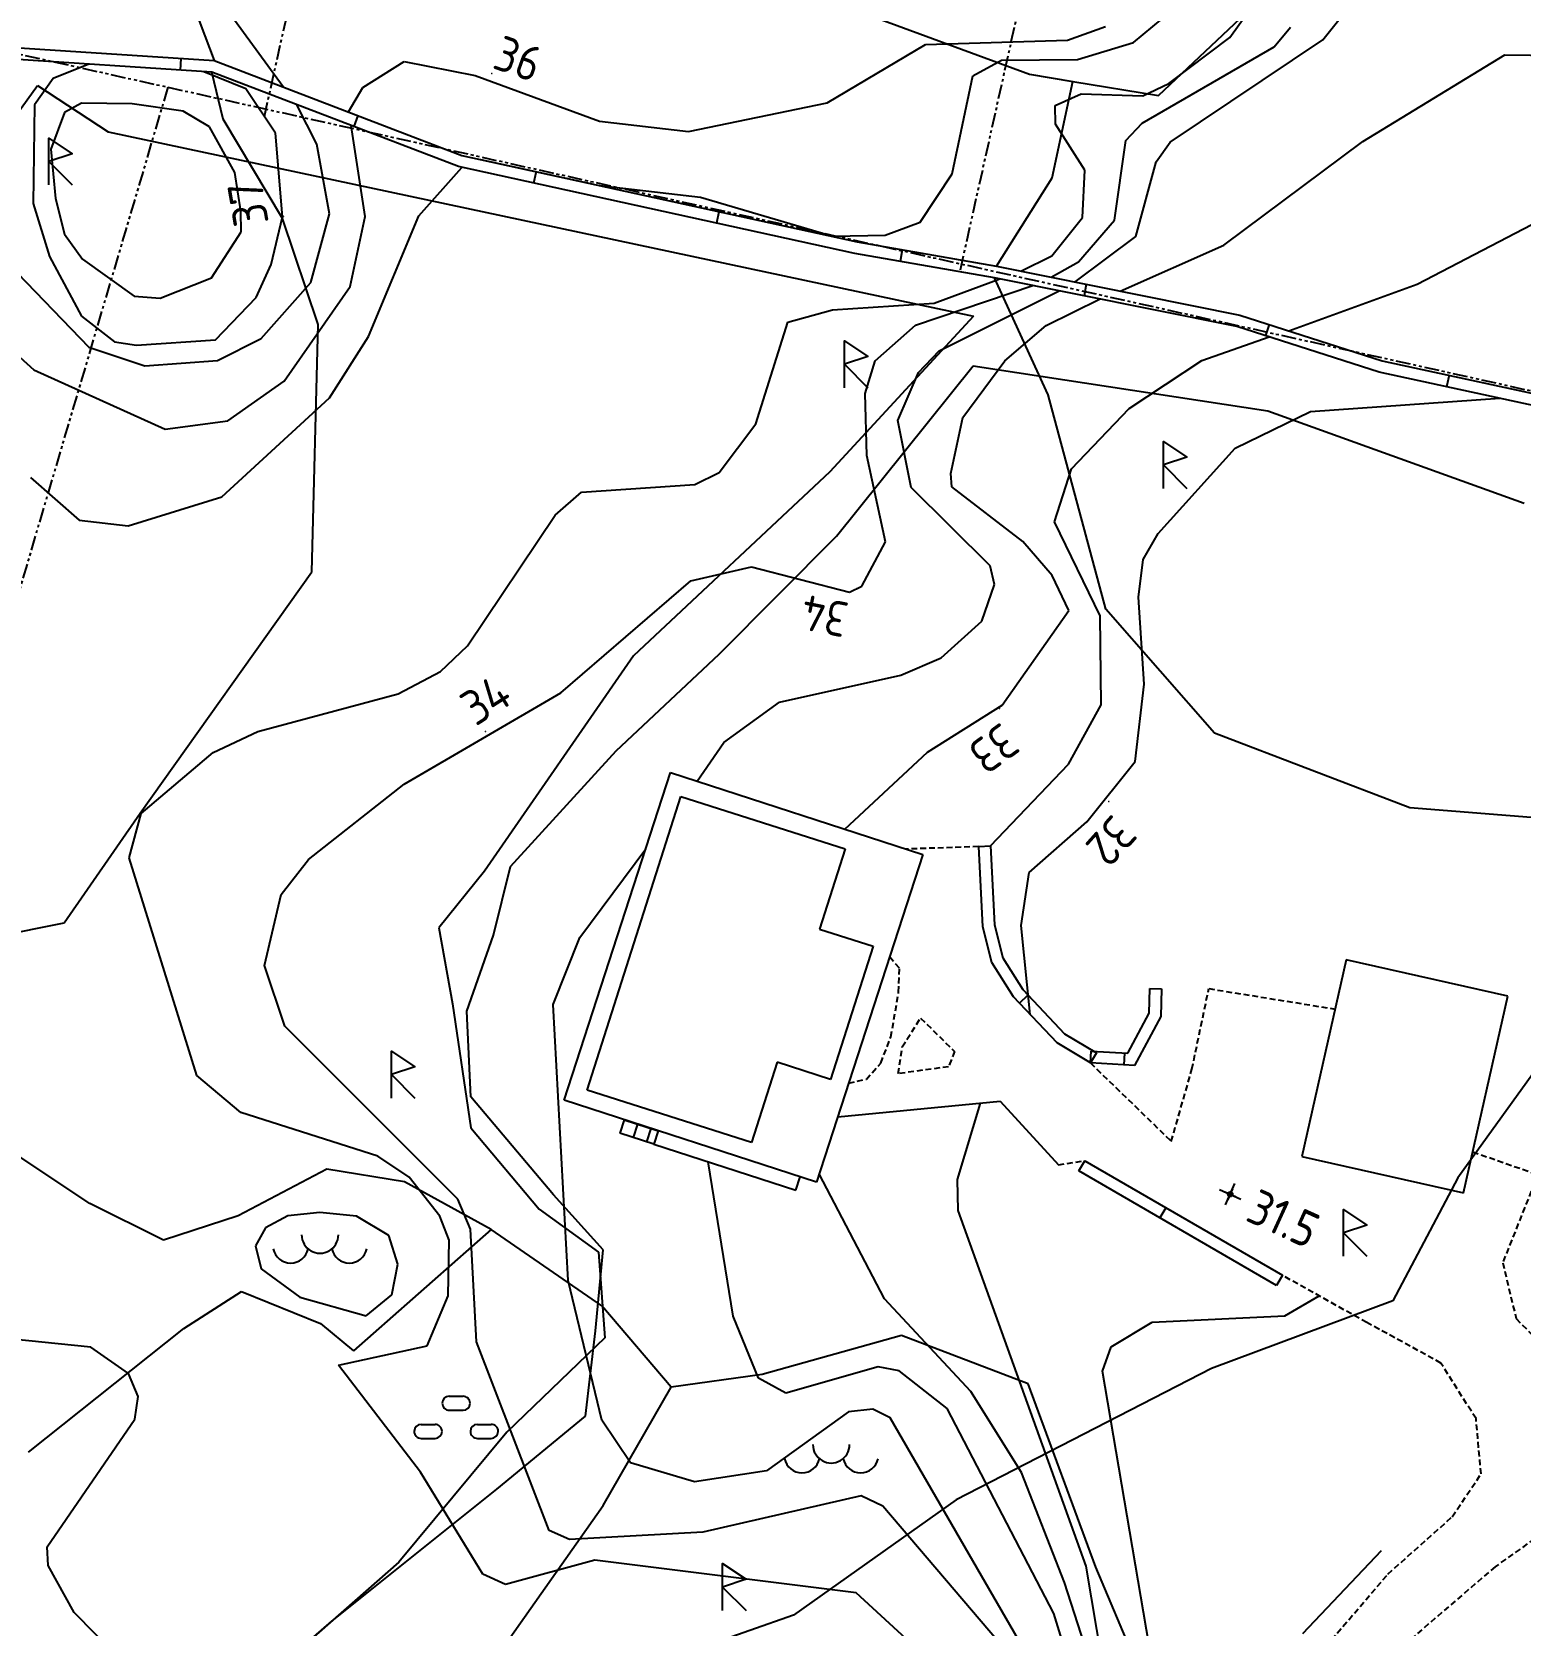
# Model space of a CAD drawing. Header units: metres. Extents: x 139929 to 142176, y 6401995 to 6404420.
# Drawn here: x 140323.9 to 140387.5, y 6402187.3 to 6402255.3 of the extents above; entities that cross this region are included whole.
import ezdxf
from ezdxf.enums import TextEntityAlignment as Align

# ---------------------------------------------------------------- set-up
doc = ezdxf.new("R2010")
doc.units = ezdxf.units.M
doc.header["$LTSCALE"] = 0.5
doc.linetypes.add('DASHED', pattern=[0.75, 0.5, -0.25])
doc.linetypes.add('PHANTOM', pattern=[2.5, 1.25, -0.25, 0.25, -0.25, 0.25, -0.25])
doc.layers.get('0').update_dxf_attribs({"color": 1})
for name, color, linetype in [('M-BEF-BYGGNAD', 3, 'Continuous'), ('M-BEF-FORNFYND', 4, 'Continuous'), ('M-BEF-HÄCK', 7, 'Continuous'), ('M-BEF-MARKLINJE', 4, 'Continuous'), ('M-BEF-MUR', 4, 'Continuous'), ('M-BEF-NIVÅ', 4, 'Continuous'), ('M-BEF-NIVÅKURVA-PRIMÄR-0.5M', 12, 'Continuous'), ('M-BEF-NIVÅKURVA-PRIMÄR-1.0M', 12, 'Continuous'), ('M-BEF-TRAPPA', 4, 'Continuous'), ('M-BEF-VÄGKANT', 1, 'DASHED'), ('M-GR-FASTIGHETSGRÄNS', 3, 'PHANTOM')]:
    doc.layers.add(name, color=color, linetype=linetype)
doc.styles.add('ISO', font='iso.shx', dxfattribs={"height": 2.5})
picture_1 = doc.add_image_def('image1.png', size_in_pixel=(962, 792))

# ---------------------------------------------------------------- blocks, each defined once
blk = doc.blocks.new('PRI_P_FORNL')
blk.add_polyline3d([(-0.166667, -0.5, 0), (-0.166667, 1.5, 0), (0.833333, 0.833334, 0), (-0.166667, 0.5, 0), (0.833333, -0.5, 0)])
blk = doc.blocks.new('PRI_M_BERG')
for centre, radius, start, end in [((0, 0.867), 0.784, 179.99999, 0.00001), ((-1.252, 0.43), 0.765, 192.29023, 347.70977), ((1.252, 0.43), 0.765, 192.29023, 347.70977)]:
    blk.add_arc(centre, radius, start, end)
blk = doc.blocks.new('PRI_M_LÖVSKOG')
for p, q in [((-0.295, 1.2), (0.295, 1.2)), ((-0.295, 0.6), (0.295, 0.6)), ((-1.495, 0), (-0.905, 0)), ((-1.495, -0.6), (-0.905, -0.6)), ((0.905, 0), (1.495, 0)), ((0.905, -0.6), (1.495, -0.6))]:
    blk.add_line(p, q)
for centre, start, end in [((-0.295, 0.9), 90.00001, 179.99999), ((-0.295, 0.9), 179.99999, 270.00003), ((0.295, 0.9), 0, 90.00001), ((0.295, 0.9), 270.00003, 0.00001), ((-1.495, -0.3), 90.00001, 179.99999), ((-1.495, -0.3), 179.99999, 270.00003), ((-0.905, -0.3), 0, 90.00001), ((-0.905, -0.3), 270.00003, 0.00001), ((0.905, -0.3), 90.00001, 179.99999), ((0.905, -0.3), 179.99999, 270.00003), ((1.495, -0.3), 0, 90.00001), ((1.495, -0.3), 270.00003, 0.00001)]:
    blk.add_arc(centre, 0.3, start, end)
blk = doc.blocks.new('PRI_NIVÅ_HÖJDPUNKT_ISM')
at = {"color": 7}
for p, q in [((-0.25, 0), (0.25, 0)), ((0, 0.25), (0, -0.25))]:
    blk.add_line(p, q, dxfattribs=at)
blk = doc.blocks.new('SPWDEF')
at = {"color": 0, "linetype": 'Continuous'}
for p, q in [((-1, 0), (1, 0)), ((0, -1), (0, 1))]:
    blk.add_line(p, q, dxfattribs=at)
blk.add_circle((0, 0), 0.2)
blk = doc.blocks.new('PRI_NIVÅ_HÖJDPKT')
at = {"color": 0, "linetype": 'Continuous', "lineweight": -3}
blk.add_circle((183, 184), 0.0005, dxfattribs=at)

msp = doc.modelspace()

# ---------------------------------------------------------------- linework, layer by layer
at = {"layer": 'M-BEF-BYGGNAD'}
for p, q in [((140346.605, 6402209.688), (140351.151, 6402223.69)), ((140346.605, 6402209.688), (140351.151, 6402223.69)), ((140351.151, 6402223.69), (140361.937, 6402220.188)), ((140351.151, 6402223.69), (140361.937, 6402220.188)), ((140347.594, 6402210.118), (140351.591, 6402222.665)), ((140351.591, 6402222.665), (140358.613, 6402220.429)), ((140361.937, 6402220.188), (140357.392, 6402206.186)), ((140361.937, 6402220.188), (140357.392, 6402206.186)), ((140358.613, 6402220.429), (140357.521, 6402217)), ((140357.521, 6402217), (140359.81, 6402216.269)), ((140359.81, 6402216.269), (140357.995, 6402210.583)), ((140380.021, 6402215.695), (140378.123, 6402207.287)), ((140380.021, 6402215.695), (140378.123, 6402207.287)), ((140386.933, 6402214.136), (140380.021, 6402215.695)), ((140386.933, 6402214.136), (140380.021, 6402215.695)), ((140385.035, 6402205.728), (140386.933, 6402214.136)), ((140385.035, 6402205.728), (140386.933, 6402214.136)), ((140355.711, 6402211.311), (140354.616, 6402207.882)), ((140357.995, 6402210.583), (140355.711, 6402211.311)), ((140354.616, 6402207.882), (140347.594, 6402210.118)), ((140357.392, 6402206.186), (140346.605, 6402209.688)), ((140357.392, 6402206.186), (140346.605, 6402209.688)), ((140350.626, 6402208.383), (140350.441, 6402207.812)), ((140350.626, 6402208.383), (140350.441, 6402207.812)), ((140350.441, 6402207.812), (140356.505, 6402205.843)), ((140350.441, 6402207.812), (140356.505, 6402205.843)), ((140378.123, 6402207.287), (140385.035, 6402205.728)), ((140378.123, 6402207.287), (140385.035, 6402205.728)), ((140356.505, 6402205.843), (140356.69, 6402206.415)), ((140356.505, 6402205.843), (140356.69, 6402206.415))]:
    msp.add_line(p, q, dxfattribs=at)
at = {"layer": 'M-BEF-HÄCK', "lineweight": -3}
msp.add_line((140378.174, 6402186.904), (140381.529, 6402190.448), dxfattribs=at)
msp.add_line((140378.174, 6402186.904), (140381.529, 6402190.448), dxfattribs=at)
at = {"layer": 'M-BEF-MARKLINJE'}
for p, q in [((140329.679, 6402259.357, 37.09), (140331.659, 6402254.115, 37.382)), ((140372.007, 6402252.63, 34.189), (140377.801, 6402258.097, 34.281)), ((140357.93, 6402256.69, 36.752), (140366.491, 6402253.53, 35.454)), ((140332.037, 6402251.614, 37.239), (140331.551, 6402253.621, 37.382)), ((140366.491, 6402253.53, 35.454), (140368.348, 6402253.226, 35.028)), ((140321.036, 6402248.806), (140324.114, 6402253.049)), ((140324.114, 6402253.049), (140327.126, 6402251.071)), ((140367.462, 6402249.107, 35.139), (140368.348, 6402253.226, 35.028)), ((140368.348, 6402253.226, 35.028), (140372.007, 6402252.63, 34.189)), ((140334.572, 6402247.372, 36.872), (140332.037, 6402251.614, 37.239)), ((140327.126, 6402251.071), (140364.101, 6402243.201)), ((140365.085, 6402245.331, 35.499), (140367.462, 6402249.107, 35.139)), ((140336.097, 6402242.842, 36.295), (140334.572, 6402247.372, 36.872)), ((140367.296, 6402239.829, 32.879), (140364.993, 6402244.84, 35.499)), ((140364.101, 6402243.201), (140357.956, 6402236.542)), ((140335.83, 6402232.277, 34.784), (140336.097, 6402242.842, 36.295)), ((140358.243, 6402233.797), (140364.087, 6402241.067)), ((140364.087, 6402241.067), (140376.679, 6402239.145)), ((140369.755, 6402230.671, 32.221), (140367.296, 6402239.829, 32.879)), ((140376.679, 6402239.145), (140387.632, 6402235.202)), ((140357.956, 6402236.542), (140349.567, 6402228.681)), ((140353.228, 6402228.756), (140358.243, 6402233.797)), ((140328.489, 6402221.963, 34.641), (140335.83, 6402232.277, 34.784)), ((140374.393, 6402225.376, 31.466), (140369.755, 6402230.671, 32.221)), ((140349.567, 6402228.681), (140343.202, 6402219.485)), ((140348.828, 6402224.624), (140353.228, 6402228.756)), ((140382.742, 6402222.185, 31.174), (140374.393, 6402225.376, 31.466)), ((140344.322, 6402219.68), (140348.828, 6402224.624)), ((140393.031, 6402221.364, 31.289), (140382.742, 6402222.185, 31.174)), ((140325.252, 6402217.267, 34.578), (140328.489, 6402221.963, 34.641)), ((140343.202, 6402219.485), (140341.254, 6402217.062)), ((140343.59, 6402216.739), (140344.322, 6402219.68)), ((140319.406, 6402216.107, 34.916), (140325.252, 6402217.267, 34.578)), ((140341.254, 6402217.062), (140341.842, 6402213.807)), ((140342.45, 6402213.497), (140343.59, 6402216.739)), ((140341.842, 6402213.807), (140342.62, 6402208.518)), ((140342.629, 6402209.839), (140342.45, 6402213.497)), ((140389.514, 6402212.942), (140384.793, 6402206.374)), ((140346.158, 6402205.647), (140342.629, 6402209.839)), ((140326.346, 6402205.278, 34.91), (140321.35, 6402208.605, 35.168)), ((140342.62, 6402208.518), (140345.544, 6402205.043)), ((140336.478, 6402206.743, 34.687), (140332.682, 6402204.749, 34.773)), ((140339.794, 6402206.211, 34.247), (140336.478, 6402206.743, 34.687)), ((140384.793, 6402206.374), (140382.013, 6402201.113)), ((140343.498, 6402204.16, 34.041), (140339.794, 6402206.211, 34.247)), ((140348.277, 6402203.295), (140346.158, 6402205.647)), ((140329.497, 6402203.717, 34.939), (140326.346, 6402205.278, 34.91)), ((140345.544, 6402205.043), (140348.073, 6402203.195)), ((140332.682, 6402204.749, 34.773), (140329.497, 6402203.717, 34.939)), ((140343.498, 6402204.16, 34.041), (140337.616, 6402198.985, 34.726)), ((140348.226, 6402200.909, 33.228), (140343.498, 6402204.16, 34.041)), ((140347.949, 6402199.844), (140348.277, 6402203.295)), ((140348.073, 6402203.195), (140348.354, 6402199.536)), ((140330.367, 6402199.938, 35.168), (140332.828, 6402201.514, 34.87)), ((140332.828, 6402201.514, 34.87), (140336.204, 6402200.157, 34.693)), ((140351.188, 6402197.423, 33.543), (140348.226, 6402200.909, 33.228)), ((140382.013, 6402201.113), (140374.267, 6402198.225)), ((140323.725, 6402194.648, 35.522), (140330.367, 6402199.938, 35.168)), ((140336.204, 6402200.157, 34.693), (140337.616, 6402198.985, 34.726)), ((140348.354, 6402199.536), (140344.158, 6402195.504)), ((140347.517, 6402196.19), (140347.949, 6402199.844)), ((140361.023, 6402199.635, 32.376), (140355.065, 6402197.966, 33.325)), ((140366.437, 6402197.578, 31.775), (140361.023, 6402199.635, 32.376)), ((140374.267, 6402198.225), (140363.352, 6402192.618)), ((140355.065, 6402197.966, 33.325), (140351.188, 6402197.423, 33.543)), ((140369.319, 6402189.742, 32.015), (140366.437, 6402197.578, 31.775)), ((140348.276, 6402192.368, 33.926), (140351.188, 6402197.423, 33.543)), ((140343.735, 6402193.069), (140347.517, 6402196.19)), ((140344.158, 6402195.504), (140339.546, 6402189.952)), ((140336.683, 6402187.433), (140343.735, 6402193.069)), ((140343.486, 6402185.576, 34.876), (140348.276, 6402192.368, 33.926)), ((140363.352, 6402192.618), (140356.406, 6402187.692)), ((140339.546, 6402189.952), (140333.001, 6402184.21)), ((140371.45, 6402184.727, 31.501), (140369.319, 6402189.742, 32.015)), ((140329.831, 6402181.491), (140336.683, 6402187.433)), ((140356.406, 6402187.692), (140348.763, 6402185.006))]:
    msp.add_line(p, q, dxfattribs=at)
at = {"layer": 'M-BEF-MARKLINJE', "lineweight": -3}
for p, q in [((140329.679, 6402259.357), (140331.659, 6402254.115)), ((140372.007, 6402252.63), (140377.801, 6402258.097)), ((140357.93, 6402256.69), (140366.491, 6402253.53)), ((140332.037, 6402251.614), (140331.551, 6402253.621)), ((140366.491, 6402253.53), (140368.348, 6402253.226)), ((140367.462, 6402249.107), (140368.348, 6402253.226)), ((140368.348, 6402253.226), (140372.007, 6402252.63)), ((140334.572, 6402247.372), (140332.037, 6402251.614)), ((140365.085, 6402245.331), (140367.462, 6402249.107)), ((140336.097, 6402242.842), (140334.572, 6402247.372)), ((140367.296, 6402239.829), (140364.993, 6402244.84)), ((140335.83, 6402232.277), (140336.097, 6402242.842)), ((140369.755, 6402230.671), (140367.296, 6402239.829)), ((140328.489, 6402221.963), (140335.83, 6402232.277)), ((140374.393, 6402225.376), (140369.755, 6402230.671)), ((140382.742, 6402222.185), (140374.393, 6402225.376)), ((140393.031, 6402221.364), (140382.742, 6402222.185)), ((140325.252, 6402217.267), (140328.489, 6402221.963)), ((140319.406, 6402216.107), (140325.252, 6402217.267)), ((140326.346, 6402205.278), (140321.35, 6402208.605)), ((140336.478, 6402206.743), (140332.682, 6402204.749)), ((140339.794, 6402206.211), (140336.478, 6402206.743)), ((140343.498, 6402204.16), (140339.794, 6402206.211)), ((140329.497, 6402203.717), (140326.346, 6402205.278)), ((140332.682, 6402204.749), (140329.497, 6402203.717)), ((140343.498, 6402204.16), (140337.616, 6402198.985)), ((140348.226, 6402200.909), (140343.498, 6402204.16)), ((140330.367, 6402199.938), (140332.828, 6402201.514)), ((140332.828, 6402201.514), (140336.204, 6402200.157)), ((140351.188, 6402197.423), (140348.226, 6402200.909)), ((140323.725, 6402194.648), (140330.367, 6402199.938)), ((140336.204, 6402200.157), (140337.616, 6402198.985)), ((140361.023, 6402199.635), (140355.065, 6402197.966)), ((140366.437, 6402197.578), (140361.023, 6402199.635)), ((140355.065, 6402197.966), (140351.188, 6402197.423)), ((140369.319, 6402189.742), (140366.437, 6402197.578)), ((140348.276, 6402192.368), (140351.188, 6402197.423)), ((140343.486, 6402185.576), (140348.276, 6402192.368)), ((140371.45, 6402184.727), (140369.319, 6402189.742))]:
    msp.add_line(p, q, dxfattribs=at)
at = {"layer": 'M-BEF-MUR'}
for p, q in [((140322.445, 6402254.717), (140331.659, 6402254.115)), ((140331.551, 6402253.621), (140322.38, 6402254.221)), ((140330.237, 6402254.207), (140330.204, 6402253.709)), ((140331.659, 6402254.115), (140342.235, 6402250.066)), ((140342.091, 6402249.585), (140331.551, 6402253.621)), ((140337.8, 6402251.764), (140337.621, 6402251.296)), ((140342.235, 6402250.066), (140359.129, 6402246.366)), ((140359.033, 6402245.875), (140342.091, 6402249.585)), ((140345.411, 6402249.37), (140345.304, 6402248.881)), ((140353.226, 6402247.659), (140353.119, 6402247.17)), ((140364.993, 6402244.84), (140359.033, 6402245.875)), ((140359.129, 6402246.366), (140365.085, 6402245.331)), ((140361.056, 6402246.031), (140360.971, 6402245.538)), ((140365.085, 6402245.331), (140375.483, 6402243.239)), ((140375.357, 6402242.754), (140364.993, 6402244.84)), ((140368.92, 6402244.56), (140368.821, 6402244.07)), ((140375.483, 6402243.239), (140381.566, 6402241.293)), ((140381.436, 6402240.809), (140375.357, 6402242.754)), ((140376.726, 6402242.841), (140376.574, 6402242.365)), ((140381.566, 6402241.293), (140392.859, 6402238.828)), ((140392.754, 6402238.339), (140381.436, 6402240.809)), ((140384.417, 6402240.67), (140384.311, 6402240.181)), ((140364.322, 6402220.532), (140364.821, 6402220.559)), ((140364.505, 6402217.106), (140364.322, 6402220.532)), ((140364.821, 6402220.559), (140365.002, 6402217.181)), ((140364.889, 6402215.582), (140364.505, 6402217.106)), ((140365.002, 6402217.181), (140365.354, 6402215.782)), ((140365.813, 6402214.111), (140364.889, 6402215.582)), ((140365.354, 6402215.782), (140366.21, 6402214.419)), ((140367.677, 6402212.137), (140365.813, 6402214.111)), ((140366.065, 6402213.845), (140366.428, 6402214.188)), ((140366.21, 6402214.419), (140367.993, 6402212.53)), ((140371.605, 6402213.406), (140371.629, 6402214.459)), ((140371.629, 6402214.459), (140372.129, 6402214.448)), ((140372.129, 6402214.448), (140372.102, 6402213.275)), ((140370.687, 6402211.695), (140371.605, 6402213.406)), ((140372.102, 6402213.275), (140370.976, 6402211.177)), ((140367.993, 6402212.53), (140369.35, 6402211.715)), ((140369.092, 6402211.287), (140367.677, 6402212.137)), ((140369.092, 6402211.287), (140369.122, 6402211.786)), ((140369.122, 6402211.786), (140370.687, 6402211.695)), ((140369.35, 6402211.715), (140369.092, 6402211.287)), ((140370.976, 6402211.177), (140369.092, 6402211.287)), ((140370.532, 6402211.202), (140370.561, 6402211.702)), ((140358.299, 6402208.98), (140365.243, 6402209.651)), ((140365.243, 6402209.651), (140367.728, 6402206.931)), ((140368.6, 6402206.672), (140368.85, 6402207.105)), ((140368.85, 6402207.105), (140377.295, 6402202.209)), ((140377.044, 6402201.776), (140368.6, 6402206.672)), ((140372.311, 6402205.098), (140372.061, 6402204.666)), ((140377.295, 6402202.209), (140377.044, 6402201.776))]:
    msp.add_line(p, q, dxfattribs=at)
at = {"layer": 'M-BEF-MUR', "lineweight": -3}
for p, q in [((140322.445, 6402254.717), (140331.659, 6402254.115)), ((140331.551, 6402253.621), (140322.38, 6402254.221)), ((140330.237, 6402254.207), (140330.204, 6402253.709)), ((140331.659, 6402254.115), (140342.235, 6402250.066)), ((140342.091, 6402249.585), (140331.551, 6402253.621)), ((140337.8, 6402251.764), (140337.621, 6402251.296)), ((140342.235, 6402250.066), (140359.129, 6402246.366)), ((140359.033, 6402245.875), (140342.091, 6402249.585)), ((140345.411, 6402249.37), (140345.304, 6402248.881)), ((140353.226, 6402247.659), (140353.119, 6402247.17)), ((140364.993, 6402244.84), (140359.033, 6402245.875)), ((140359.129, 6402246.366), (140365.085, 6402245.331)), ((140361.056, 6402246.031), (140360.971, 6402245.538)), ((140365.085, 6402245.331), (140375.483, 6402243.239)), ((140375.357, 6402242.754), (140364.993, 6402244.84)), ((140368.92, 6402244.56), (140368.821, 6402244.07)), ((140375.483, 6402243.239), (140381.566, 6402241.293)), ((140381.436, 6402240.809), (140375.357, 6402242.754)), ((140376.726, 6402242.841), (140376.574, 6402242.365)), ((140381.566, 6402241.293), (140392.859, 6402238.828)), ((140392.754, 6402238.339), (140381.436, 6402240.809)), ((140384.417, 6402240.67), (140384.311, 6402240.181)), ((140364.322, 6402220.532), (140364.821, 6402220.559)), ((140364.505, 6402217.106), (140364.322, 6402220.532)), ((140364.821, 6402220.559), (140365.002, 6402217.181)), ((140364.889, 6402215.582), (140364.505, 6402217.106)), ((140365.002, 6402217.181), (140365.354, 6402215.782)), ((140365.813, 6402214.111), (140364.889, 6402215.582)), ((140365.354, 6402215.782), (140366.21, 6402214.419)), ((140367.677, 6402212.137), (140365.813, 6402214.111)), ((140366.065, 6402213.845), (140366.428, 6402214.188)), ((140366.21, 6402214.419), (140367.993, 6402212.53)), ((140371.605, 6402213.406), (140371.629, 6402214.459)), ((140371.629, 6402214.459), (140372.129, 6402214.448)), ((140372.129, 6402214.448), (140372.102, 6402213.275)), ((140370.687, 6402211.695), (140371.605, 6402213.406)), ((140372.102, 6402213.275), (140370.976, 6402211.177)), ((140367.993, 6402212.53), (140369.35, 6402211.715)), ((140369.092, 6402211.287), (140367.677, 6402212.137)), ((140369.092, 6402211.287), (140369.122, 6402211.786)), ((140369.122, 6402211.786), (140370.687, 6402211.695)), ((140369.35, 6402211.715), (140369.092, 6402211.287)), ((140370.976, 6402211.177), (140369.092, 6402211.287)), ((140370.532, 6402211.202), (140370.561, 6402211.702)), ((140358.299, 6402208.98), (140365.243, 6402209.651)), ((140365.243, 6402209.651), (140367.728, 6402206.931)), ((140368.6, 6402206.672), (140368.85, 6402207.105)), ((140368.85, 6402207.105), (140377.295, 6402202.209)), ((140377.044, 6402201.776), (140368.6, 6402206.672)), ((140372.311, 6402205.098), (140372.061, 6402204.666)), ((140377.295, 6402202.209), (140377.044, 6402201.776))]:
    msp.add_line(p, q, dxfattribs=at)
at = {"layer": 'M-BEF-NIVÅKURVA-PRIMÄR-0.5M', "linetype": 'Continuous', "lineweight": -3}
for p, q in [((140379.024, 6402255.001, 33.5), (140382.38, 6402259.241, 33.5)), ((140375.048, 6402255.104, 34.5), (140376.676, 6402257.384, 34.5)), ((140334.601, 6402252.988, 36.5), (140331.871, 6402256.76, 36.5)), ((140370.93, 6402254.889, 35.5), (140372.593, 6402256.259, 35.5)), ((140368.542, 6402254.167, 35.5), (140370.93, 6402254.889, 35.5)), ((140372.446, 6402253.143, 34.5), (140375.048, 6402255.104, 34.5)), ((140372.505, 6402250.636, 33.5), (140379.024, 6402255.001, 33.5)), ((140364.064, 6402253.462, 35.5), (140365.292, 6402254.137, 35.5)), ((140365.292, 6402254.137, 35.5), (140368.542, 6402254.167, 35.5)), ((140363.182, 6402249.273, 35.5), (140364.064, 6402253.462, 35.5)), ((140367.591, 6402252.191, 34.5), (140368.703, 6402252.696, 34.5)), ((140368.703, 6402252.696, 34.5), (140371.34, 6402252.611, 34.5)), ((140371.34, 6402252.611, 34.5), (140372.446, 6402253.143, 34.5)), ((140325.988, 6402252.299, 37.5), (140325.26, 6402251.901, 37.5)), ((140328.151, 6402252.271, 37.5), (140325.988, 6402252.299, 37.5)), ((140330.326, 6402251.953, 37.5), (140328.151, 6402252.271, 37.5)), ((140331.457, 6402251.292, 37.5), (140330.326, 6402251.953, 37.5)), ((140336.042, 6402250.551, 36.5), (140335.192, 6402252.226, 36.5)), ((140367.604, 6402251.402, 34.5), (140367.591, 6402252.191, 34.5)), ((140325.26, 6402251.901, 37.5), (140324.674, 6402250.33, 37.5)), ((140332.534, 6402249.331, 37.5), (140331.457, 6402251.292, 37.5)), ((140368.856, 6402249.439, 34.5), (140367.604, 6402251.402, 34.5)), ((140371.901, 6402249.786, 33.5), (140372.505, 6402250.636, 33.5)), ((140324.674, 6402250.33, 37.5), (140324.878, 6402248.218, 37.5)), ((140336.581, 6402247.562, 36.5), (140336.042, 6402250.551, 36.5)), ((140343.032, 6402249.892, 35.5), (140347.867, 6402248.832, 35.5)), ((140332.801, 6402247.688, 37.5), (140332.534, 6402249.331, 37.5)), ((140340.408, 6402247.482, 35.5), (140342.245, 6402249.552, 35.5)), ((140361.826, 6402247.206, 35.5), (140363.182, 6402249.273, 35.5)), ((140368.754, 6402247.409, 34.5), (140368.856, 6402249.439, 34.5)), ((140371.04, 6402246.598, 33.5), (140371.901, 6402249.786, 33.5)), ((140348.132, 6402248.774, 35.5), (140352.442, 6402248.278, 35.5)), ((140324.878, 6402248.218, 37.5), (140325.256, 6402246.695, 37.5)), ((140352.442, 6402248.278, 35.5), (140358.087, 6402246.617, 35.5)), ((140383.054, 6402244.556, 32.5), (140390.285, 6402248.323, 32.5)), ((140332.809, 6402246.795, 37.5), (140332.801, 6402247.688, 37.5)), ((140335.787, 6402244.636, 36.5), (140336.581, 6402247.562, 36.5)), ((140338.249, 6402242.321, 35.5), (140340.408, 6402247.482, 35.5)), ((140360.324, 6402246.661, 35.5), (140361.826, 6402247.206, 35.5)), ((140367.445, 6402245.773, 34.5), (140368.754, 6402247.409, 34.5)), ((140325.256, 6402246.695, 37.5), (140326.032, 6402245.633, 37.5)), ((140331.537, 6402244.828, 37.5), (140332.809, 6402246.795, 37.5)), ((140358.087, 6402246.617, 35.5), (140360.324, 6402246.661, 35.5)), ((140368.439, 6402244.657, 33.5), (140371.04, 6402246.598, 33.5)), ((140322.873, 6402245.434, 36.5), (140326.297, 6402241.869, 36.5)), ((140326.032, 6402245.633, 37.5), (140328.244, 6402244.056, 37.5)), ((140366.122, 6402245.122, 34.5), (140367.445, 6402245.773, 34.5)), ((140329.348, 6402243.968, 37.5), (140331.537, 6402244.828, 37.5)), ((140333.662, 6402242.244, 36.5), (140335.787, 6402244.636, 36.5)), ((140362.413, 6402243.756, 34.5), (140365.228, 6402244.793, 34.5)), ((140377.574, 6402242.57, 32.5), (140383.054, 6402244.556, 32.5)), ((140328.244, 6402244.056, 37.5), (140329.348, 6402243.968, 37.5)), ((140362.638, 6402241.712, 33.5), (140367.762, 6402244.283, 33.5)), ((140356.167, 6402242.942, 34.5), (140358.081, 6402243.459, 34.5)), ((140358.081, 6402243.459, 34.5), (140362.413, 6402243.756, 34.5)), ((140354.799, 6402238.594, 34.5), (140356.167, 6402242.942, 34.5)), ((140326.297, 6402241.869, 36.5), (140328.696, 6402241.066, 36.5)), ((140331.804, 6402241.298, 36.5), (140333.662, 6402242.244, 36.5)), ((140336.579, 6402239.708, 35.5), (140338.249, 6402242.321, 35.5)), ((140373.857, 6402241.297, 32.5), (140376.736, 6402242.313, 32.5)), ((140328.696, 6402241.066, 36.5), (140331.804, 6402241.298, 36.5)), ((140361.752, 6402240.786, 33.5), (140362.638, 6402241.712, 33.5)), ((140370.746, 6402239.256, 32.5), (140373.857, 6402241.297, 32.5)), ((140360.862, 6402238.738, 33.5), (140361.752, 6402240.786, 33.5)), ((140331.978, 6402235.48, 35.5), (140336.579, 6402239.708, 35.5)), ((140368.291, 6402236.666, 32.5), (140370.746, 6402239.256, 32.5)), ((140353.228, 6402236.519, 34.5), (140354.799, 6402238.594, 34.5)), ((140361.441, 6402235.875, 33.5), (140360.862, 6402238.738, 33.5)), ((140323.812, 6402236.301, 35.5), (140325.886, 6402234.48, 35.5)), ((140352.196, 6402235.997, 34.5), (140353.228, 6402236.519, 34.5)), ((140367.565, 6402234.411, 32.5), (140368.291, 6402236.666, 32.5)), ((140346.227, 6402234.691, 34.5), (140347.349, 6402235.672, 34.5)), ((140347.349, 6402235.672, 34.5), (140352.196, 6402235.997, 34.5)), ((140364.807, 6402232.529, 33.5), (140361.441, 6402235.875, 33.5)), ((140327.979, 6402234.232, 35.5), (140331.978, 6402235.48, 35.5)), ((140325.886, 6402234.48, 35.5), (140327.979, 6402234.232, 35.5)), ((140342.486, 6402229.114, 34.5), (140346.227, 6402234.691, 34.5)), ((140369.51, 6402230.386, 32.5), (140367.565, 6402234.411, 32.5)), ((140364.998, 6402231.727, 33.5), (140364.807, 6402232.529, 33.5)), ((140364.46, 6402230.157, 33.5), (140364.998, 6402231.727, 33.5)), ((140362.721, 6402228.602, 33.5), (140364.46, 6402230.157, 33.5)), ((140369.556, 6402226.581, 32.5), (140369.51, 6402230.386, 32.5)), ((140341.334, 6402228.006, 34.5), (140342.486, 6402229.114, 34.5)), ((140360.995, 6402227.859, 33.5), (140362.721, 6402228.602, 33.5)), ((140339.522, 6402227.05, 34.5), (140341.334, 6402228.006, 34.5)), ((140355.807, 6402226.699, 33.5), (140360.995, 6402227.859, 33.5)), ((140333.525, 6402225.442, 34.5), (140339.522, 6402227.05, 34.5)), ((140353.43, 6402224.982, 33.5), (140355.807, 6402226.699, 33.5)), ((140368.165, 6402224.048, 32.5), (140369.556, 6402226.581, 32.5)), ((140331.615, 6402224.552, 34.5), (140333.525, 6402225.442, 34.5)), ((140352.296, 6402223.318, 33.5), (140353.43, 6402224.982, 33.5)), ((140328.539, 6402221.937, 34.5), (140331.615, 6402224.552, 34.5)), ((140364.821, 6402220.559, 32.5), (140368.165, 6402224.048, 32.5)), ((140328.019, 6402220.051, 34.5), (140328.539, 6402221.937, 34.5)), ((140330.913, 6402210.742, 34.5), (140328.019, 6402220.051, 34.5)), ((140347.284, 6402216.646, 33.5), (140350.093, 6402220.431, 33.5)), ((140346.138, 6402213.78, 33.5), (140347.284, 6402216.646, 33.5)), ((140346.788, 6402201.982, 33.5), (140346.138, 6402213.78, 33.5)), ((140332.796, 6402209.173, 34.5), (140330.913, 6402210.742, 34.5)), ((140338.651, 6402207.297, 34.5), (140332.796, 6402209.173, 34.5)), ((140339.992, 6402206.4, 34.5), (140338.651, 6402207.297, 34.5)), ((140341.296, 6402204.732, 34.5), (140339.992, 6402206.4, 34.5)), ((140360.302, 6402201.208, 32.5), (140357.509, 6402206.546, 32.5)), ((140334.809, 6402204.75, 35.5), (140333.852, 6402204.239, 35.5)), ((140336.177, 6402204.897, 35.5), (140334.809, 6402204.75, 35.5)), ((140337.733, 6402204.732, 35.5), (140336.177, 6402204.897, 35.5)), ((140339.116, 6402203.914, 35.5), (140337.733, 6402204.732, 35.5)), ((140341.696, 6402203.717, 34.5), (140341.296, 6402204.732, 34.5)), ((140333.852, 6402204.239, 35.5), (140333.428, 6402203.468, 35.5)), ((140339.509, 6402202.682, 35.5), (140339.116, 6402203.914, 35.5)), ((140341.649, 6402201.331, 34.5), (140341.696, 6402203.717, 34.5)), ((140333.428, 6402203.468, 35.5), (140333.663, 6402202.483, 35.5)), ((140333.663, 6402202.483, 35.5), (140335.311, 6402201.28, 35.5)), ((140339.247, 6402201.379, 35.5), (140339.509, 6402202.682, 35.5)), ((140348.22, 6402196.026, 33.5), (140346.788, 6402201.982, 33.5)), ((140335.311, 6402201.28, 35.5), (140338.151, 6402200.471, 35.5)), ((140338.151, 6402200.471, 35.5), (140339.247, 6402201.379, 35.5)), ((140340.751, 6402199.197, 34.5), (140341.649, 6402201.331, 34.5)), ((140363.983, 6402197.25, 32.5), (140360.302, 6402201.208, 32.5)), ((140377.402, 6402200.474, 31.5), (140378.861, 6402201.333, 31.5)), ((140369.98, 6402199.15, 31.5), (140371.737, 6402200.214, 31.5)), ((140371.737, 6402200.214, 31.5), (140377.402, 6402200.474, 31.5)), ((140326.393, 6402199.142, 35.5), (140319.502, 6402199.844, 35.5)), ((140327.992, 6402198.01, 35.5), (140326.393, 6402199.142, 35.5)), ((140336.964, 6402198.377, 34.5), (140340.751, 6402199.197, 34.5)), ((140369.606, 6402198.11, 31.5), (140369.98, 6402199.15, 31.5)), ((140340.469, 6402193.796, 34.5), (140336.964, 6402198.377, 34.5)), ((140328.41, 6402197.03, 35.5), (140327.992, 6402198.01, 35.5)), ((140371.783, 6402185.309, 31.5), (140369.606, 6402198.11, 31.5)), ((140328.273, 6402196.069, 35.5), (140328.41, 6402197.03, 35.5)), ((140366.146, 6402193.785, 32.5), (140363.983, 6402197.25, 32.5)), ((140358.756, 6402196.37, 33.5), (140355.26, 6402193.859, 33.5)), ((140359.797, 6402196.484, 33.5), (140358.756, 6402196.37, 33.5)), ((140360.546, 6402196.115, 33.5), (140359.797, 6402196.484, 33.5)), ((140367.029, 6402184.886, 33.5), (140360.546, 6402196.115, 33.5)), ((140324.526, 6402190.612, 35.5), (140328.273, 6402196.069, 35.5)), ((140349.449, 6402194.195, 33.5), (140348.22, 6402196.026, 33.5)), ((140352.186, 6402193.381, 33.5), (140349.449, 6402194.195, 33.5)), ((140343.137, 6402189.436, 34.5), (140340.469, 6402193.796, 34.5)), ((140355.26, 6402193.859, 33.5), (140352.186, 6402193.381, 33.5)), ((140367.983, 6402189.08, 32.5), (140366.146, 6402193.785, 32.5)), ((140324.567, 6402189.811, 35.5), (140324.526, 6402190.612, 35.5)), ((140347.927, 6402190.036, 34.5), (140344.101, 6402188.992, 34.5)), ((140359.089, 6402188.641, 34.5), (140347.927, 6402190.036, 34.5)), ((140325.683, 6402187.798, 35.5), (140324.567, 6402189.811, 35.5)), ((140344.101, 6402188.992, 34.5), (140343.137, 6402189.436, 34.5)), ((140361.227, 6402186.673, 34.5), (140359.089, 6402188.641, 34.5)), ((140368.99, 6402185.986, 32.5), (140367.983, 6402189.08, 32.5)), ((140327.483, 6402185.965, 35.5), (140325.683, 6402187.798, 35.5))]:
    msp.add_line(p, q, dxfattribs=at)
at = {"layer": 'M-BEF-NIVÅKURVA-PRIMÄR-1.0M', "linetype": 'Continuous', "lineweight": -3}
for p, q in [((140368.119, 6402254.986, 36), (140369.746, 6402255.579, 36)), ((140376.947, 6402254.711, 34), (140377.65, 6402255.543, 34)), ((140357.843, 6402252.314, 36), (140362.054, 6402254.799, 36)), ((140362.054, 6402254.799, 36), (140368.119, 6402254.986, 36)), ((140371.302, 6402251.438, 34), (140376.947, 6402254.711, 34)), ((140338.011, 6402252.963, 36), (140339.773, 6402254.08, 36)), ((140339.773, 6402254.08, 36), (140342.814, 6402253.479, 36)), ((140380.736, 6402250.654, 33), (140386.806, 6402254.368, 33)), ((140386.806, 6402254.368, 33), (140389.667, 6402254.329, 33)), ((140324.782, 6402253.348, 37), (140323.979, 6402252.232, 37)), ((140326.301, 6402253.965, 37), (140324.782, 6402253.348, 37)), ((140333.017, 6402252.907, 37), (140331.217, 6402253.642, 37)), ((140342.814, 6402253.479, 36), (140348.119, 6402251.527, 36)), ((140334.279, 6402251.015, 37), (140333.017, 6402252.907, 37)), ((140337.391, 6402251.92, 36), (140338.011, 6402252.963, 36)), ((140323.979, 6402252.232, 37), (140323.926, 6402248.01, 37)), ((140351.916, 6402251.082, 36), (140357.843, 6402252.314, 36)), ((140338.109, 6402247.454, 36), (140337.508, 6402251.34, 36)), ((140348.119, 6402251.527, 36), (140351.916, 6402251.082, 36)), ((140370.602, 6402250.707, 34), (140371.302, 6402251.438, 34)), ((140334.58, 6402247.444, 37), (140334.279, 6402251.015, 37)), ((140370.119, 6402247.294, 34), (140370.602, 6402250.707, 34)), ((140374.794, 6402246.236, 33), (140380.736, 6402250.654, 33)), ((140323.926, 6402248.01, 37), (140324.625, 6402245.747, 37)), ((140334.095, 6402245.404, 37), (140334.58, 6402247.444, 37)), ((140337.469, 6402244.466, 36), (140338.109, 6402247.454, 36)), ((140368.583, 6402245.518, 34), (140370.119, 6402247.294, 34)), ((140370.36, 6402244.27, 33), (140374.794, 6402246.236, 33)), ((140324.625, 6402245.747, 37), (140325.995, 6402243.201, 37)), ((140333.447, 6402243.987, 37), (140334.095, 6402245.404, 37)), ((140367.412, 6402244.863, 34), (140368.583, 6402245.518, 34)), ((140334.655, 6402240.423, 36), (140337.469, 6402244.466, 36)), ((140361.624, 6402242.805, 34), (140366.638, 6402244.509, 34)), ((140331.714, 6402242.19, 37), (140333.447, 6402243.987, 37)), ((140367.204, 6402242.791, 33), (140369.513, 6402243.931, 33)), ((140325.995, 6402243.201, 37), (140327.401, 6402242.098, 37)), ((140359.892, 6402241.289, 34), (140361.624, 6402242.805, 34)), ((140365.435, 6402241.293, 33), (140367.204, 6402242.791, 33)), ((140322.905, 6402241.859, 36), (140323.955, 6402240.905, 36)), ((140327.401, 6402242.098, 37), (140328.338, 6402241.954, 37)), ((140328.338, 6402241.954, 37), (140331.714, 6402242.19, 37)), ((140359.477, 6402239.885, 34), (140359.892, 6402241.289, 34)), ((140363.644, 6402238.865, 33), (140365.435, 6402241.293, 33)), ((140323.955, 6402240.905, 36), (140329.567, 6402238.371, 36)), ((140332.24, 6402238.728, 36), (140334.655, 6402240.423, 36)), ((140359.538, 6402237.247, 34), (140359.477, 6402239.885, 34)), ((140378.496, 6402239.118, 32), (140386.593, 6402239.684, 32)), ((140375.28, 6402237.555, 32), (140378.496, 6402239.118, 32)), ((140329.567, 6402238.371, 36), (140332.24, 6402238.728, 36)), ((140363.128, 6402236.465, 33), (140363.644, 6402238.865, 33)), ((140360.343, 6402233.548, 34), (140359.538, 6402237.247, 34)), ((140371.99, 6402233.913, 32), (140375.28, 6402237.555, 32)), ((140363.17, 6402235.904, 33), (140363.128, 6402236.465, 33)), ((140366.208, 6402233.564, 33), (140363.17, 6402235.904, 33)), ((140367.463, 6402232.111, 33), (140366.208, 6402233.564, 33)), ((140371.348, 6402232.795, 32), (140371.99, 6402233.913, 32)), ((140359.327, 6402231.664, 34), (140360.343, 6402233.548, 34)), ((140352.016, 6402231.892, 34), (140354.617, 6402232.486, 34)), ((140354.617, 6402232.486, 34), (140358.806, 6402231.4, 34)), ((140371.148, 6402231.183, 32), (140371.348, 6402232.795, 32)), ((140346.469, 6402227.098, 34), (140352.016, 6402231.892, 34)), ((140358.806, 6402231.4, 34), (140359.327, 6402231.664, 34)), ((140368.166, 6402230.62, 33), (140367.463, 6402232.111, 33)), ((140371.39, 6402227.463, 32), (140371.148, 6402231.183, 32)), ((140365.329, 6402226.566, 33), (140368.166, 6402230.62, 33)), ((140371.008, 6402224.164, 32), (140371.39, 6402227.463, 32)), ((140339.78, 6402223.19, 34), (140346.469, 6402227.098, 34)), ((140362.133, 6402224.566, 33), (140365.329, 6402226.566, 33)), ((140358.597, 6402221.272, 33), (140362.133, 6402224.566, 33)), ((140368.935, 6402221.589, 32), (140371.008, 6402224.164, 32)), ((140335.681, 6402219.98, 34), (140339.78, 6402223.19, 34)), ((140366.471, 6402219.419, 32), (140368.935, 6402221.589, 32)), ((140334.525, 6402218.475, 34), (140335.681, 6402219.98, 34)), ((140366.138, 6402217.161, 32), (140366.471, 6402219.419, 32)), ((140333.806, 6402215.446, 34), (140334.525, 6402218.475, 34)), ((140366.525, 6402213.358, 32), (140366.138, 6402217.161, 32)), ((140334.672, 6402212.851, 34), (140333.806, 6402215.446, 34)), ((140342.066, 6402205.468, 34), (140334.672, 6402212.851, 34)), ((140363.418, 6402206.308, 32), (140364.394, 6402209.568, 32)), ((140353.826, 6402200.469, 33), (140352.758, 6402207.06, 33)), ((140363.449, 6402204.986, 32), (140363.418, 6402206.308, 32)), ((140342.607, 6402204.184, 34), (140342.066, 6402205.468, 34)), ((140368.906, 6402189.778, 32), (140363.449, 6402204.986, 32)), ((140342.866, 6402199.366, 34), (140342.607, 6402204.184, 34)), ((140354.916, 6402197.815, 33), (140353.826, 6402200.469, 33)), ((140345.964, 6402191.308, 34), (140342.866, 6402199.366, 34)), ((140360.02, 6402198.305, 33), (140356.079, 6402197.17, 33)), ((140360.918, 6402198.134, 33), (140360.02, 6402198.305, 33)), ((140356.079, 6402197.17, 33), (140354.916, 6402197.815, 33)), ((140362.975, 6402196.513, 33), (140360.918, 6402198.134, 33)), ((140367.53, 6402187.762, 33), (140362.975, 6402196.513, 33)), ((140359.295, 6402192.781, 34), (140352.538, 6402191.233, 34)), ((140360.232, 6402192.338, 34), (140359.295, 6402192.781, 34)), ((140365.173, 6402186.542, 34), (140360.232, 6402192.338, 34)), ((140346.843, 6402190.914, 34), (140345.964, 6402191.308, 34)), ((140352.538, 6402191.233, 34), (140346.843, 6402190.914, 34)), ((140370.268, 6402181.798, 32), (140368.906, 6402189.778, 32)), ((140368.956, 6402183.094, 33), (140367.53, 6402187.762, 33))]:
    msp.add_line(p, q, dxfattribs=at)
at = {"layer": 'M-BEF-TRAPPA', "color": 1, "linetype": 'Continuous', "lineweight": -3}
for p, q in [((140349.177, 6402208.854), (140348.991, 6402208.281)), ((140349.177, 6402208.854), (140350.626, 6402208.383)), ((140349.748, 6402208.668), (140349.561, 6402208.096)), ((140350.318, 6402208.483), (140350.132, 6402207.912)), ((140350.626, 6402208.383), (140350.441, 6402207.812)), ((140350.441, 6402207.812), (140348.991, 6402208.281))]:
    msp.add_line(p, q, dxfattribs=at)
at = {"layer": 'M-BEF-TRAPPA', "lineweight": -3}
for p, q in [((140349.177, 6402208.854), (140348.991, 6402208.281)), ((140349.177, 6402208.854), (140350.626, 6402208.383)), ((140349.748, 6402208.668), (140349.561, 6402208.096)), ((140350.318, 6402208.483), (140350.132, 6402207.912)), ((140350.626, 6402208.383), (140350.441, 6402207.812)), ((140350.441, 6402207.812), (140348.991, 6402208.281))]:
    msp.add_line(p, q, dxfattribs=at)
at = {"layer": 'M-BEF-VÄGKANT'}
for p, q in [((140364.322, 6402220.532), (140361.223, 6402220.42)), ((140360.932, 6402215.335), (140360.517, 6402215.814)), ((140360.902, 6402214.311), (140360.932, 6402215.335)), ((140360.573, 6402212.402), (140360.902, 6402214.311)), ((140373.429, 6402211.013), (140374.154, 6402214.459)), ((140374.154, 6402214.459), (140379.545, 6402213.587)), ((140361.055, 6402211.977), (140361.839, 6402213.202)), ((140361.839, 6402213.202), (140363.288, 6402211.777)), ((140360.138, 6402211.277), (140360.573, 6402212.402)), ((140360.885, 6402210.828), (140361.055, 6402211.977)), ((140363.288, 6402211.777), (140363.038, 6402211.125)), ((140359.521, 6402210.589), (140360.138, 6402211.277)), ((140363.038, 6402211.125), (140360.885, 6402210.828)), ((140369.092, 6402211.287), (140372.55, 6402207.934)), ((140358.768, 6402210.422), (140359.521, 6402210.589)), ((140372.55, 6402207.934), (140373.429, 6402211.013)), ((140367.728, 6402206.931), (140368.85, 6402207.105)), ((140385.432, 6402207.487), (140388.208, 6402206.509)), ((140388.208, 6402206.509), (140386.71, 6402202.746)), ((140386.71, 6402202.746), (140387.283, 6402200.364)), ((140380.903, 6402200.192), (140377.295, 6402202.209)), ((140384.072, 6402198.462), (140380.903, 6402200.192)), ((140387.283, 6402200.364), (140389.264, 6402198.338)), ((140385.569, 6402196.085), (140384.072, 6402198.462)), ((140385.783, 6402193.721), (140385.569, 6402196.085)), ((140384.552, 6402191.892), (140385.783, 6402193.721)), ((140381.805, 6402189.444), (140384.552, 6402191.892)), ((140389.282, 6402191.819), (140386.389, 6402189.755)), ((140377.931, 6402184.929), (140381.805, 6402189.444)), ((140386.389, 6402189.755), (140382.87, 6402186.73))]:
    msp.add_line(p, q, dxfattribs=at)
at = {"layer": 'M-BEF-VÄGKANT', "lineweight": -3}
for p, q in [((140364.322, 6402220.532), (140361.223, 6402220.42)), ((140360.932, 6402215.335), (140360.517, 6402215.814)), ((140360.902, 6402214.311), (140360.932, 6402215.335)), ((140360.573, 6402212.402), (140360.902, 6402214.311)), ((140373.429, 6402211.013), (140374.154, 6402214.459)), ((140374.154, 6402214.459), (140379.545, 6402213.587)), ((140361.055, 6402211.977), (140361.839, 6402213.202)), ((140361.839, 6402213.202), (140363.288, 6402211.777)), ((140360.138, 6402211.277), (140360.573, 6402212.402)), ((140360.885, 6402210.828), (140361.055, 6402211.977)), ((140363.288, 6402211.777), (140363.038, 6402211.125)), ((140359.521, 6402210.589), (140360.138, 6402211.277)), ((140363.038, 6402211.125), (140360.885, 6402210.828)), ((140369.092, 6402211.287), (140372.55, 6402207.934)), ((140358.768, 6402210.422), (140359.521, 6402210.589)), ((140372.55, 6402207.934), (140373.429, 6402211.013)), ((140367.728, 6402206.931), (140368.85, 6402207.105)), ((140385.432, 6402207.487), (140388.208, 6402206.509)), ((140388.208, 6402206.509), (140386.71, 6402202.746)), ((140386.71, 6402202.746), (140387.283, 6402200.364)), ((140380.903, 6402200.192), (140377.295, 6402202.209)), ((140384.072, 6402198.462), (140380.903, 6402200.192)), ((140387.283, 6402200.364), (140389.264, 6402198.338)), ((140385.569, 6402196.085), (140384.072, 6402198.462)), ((140385.783, 6402193.721), (140385.569, 6402196.085)), ((140384.552, 6402191.892), (140385.783, 6402193.721)), ((140381.805, 6402189.444), (140384.552, 6402191.892)), ((140389.282, 6402191.819), (140386.389, 6402189.755)), ((140377.931, 6402184.929), (140381.805, 6402189.444)), ((140386.389, 6402189.755), (140382.87, 6402186.73))]:
    msp.add_line(p, q, dxfattribs=at)
at = {"layer": 'M-GR-FASTIGHETSGRÄNS'}
for p, q in [((140228.421, 6402275.537), (140329.681, 6402252.979)), ((140329.681, 6402252.979), (140309.15, 6402183.462)), ((140329.681, 6402252.979), (140309.15, 6402183.462)), ((140329.681, 6402252.979), (140456.908, 6402224.635))]:
    msp.add_line(p, q, dxfattribs=at)
at = {"layer": 'M-GR-FASTIGHETSGRÄNS', "flags": 128}
for points in [[(140333.804, 6402251.724), (140339.117, 6402275.561)], [(140363.54, 6402245.169), (140368.837, 6402268.938)]]:
    msp.add_lwpolyline(points, dxfattribs=at)

# ---------------------------------------------------------------- block references
at = {"layer": 'M-BEF-FORNFYND', "lineweight": -3}
for p in [(140324.763, 6402249.3), (140358.752, 6402240.639), (140372.386, 6402236.336), (140339.399, 6402210.286), (140380.074, 6402203.524), (140353.549, 6402188.39)]:
    msp.add_blockref('PRI_P_FORNL', p, dxfattribs=at)
at = {"layer": 'M-BEF-FORNFYND'}
for p in [(140324.763, 6402249.3), (140358.752, 6402240.639), (140372.386, 6402236.336), (140339.399, 6402210.286), (140380.074, 6402203.524), (140353.549, 6402188.39)]:
    msp.add_blockref('PRI_P_FORNL', p, dxfattribs=at)
at = {"layer": 'M-BEF-MARKLINJE'}
for name, p in [('PRI_M_BERG', (140336.179, 6402203.07, 35.683)), ('PRI_M_BERG', (140336.179, 6402203.07, 35.683)), ('PRI_M_LÖVSKOG', (140341.998, 6402195.841, 34.996)), ('PRI_M_LÖVSKOG', (140341.998, 6402195.841, 34.996)), ('PRI_M_BERG', (140358.023, 6402194.106, 31.14)), ('PRI_M_BERG', (140358.023, 6402194.106, 31.14))]:
    msp.add_blockref(name, p, dxfattribs=at)
at = {"layer": 'M-BEF-NIVÅ', "xscale": 0.5, "yscale": 0.5, "zscale": 0.5, "rotation": 335.8169997812543}
msp.add_blockref('SPWDEF', (140375.066, 6402205.675), dxfattribs=at)
at = {"layer": 'M-BEF-NIVÅ', "lineweight": -3, "rotation": 335.8169997812544}
msp.add_blockref('PRI_NIVÅ_HÖJDPUNKT_ISM', (140375.066, 6402205.675), dxfattribs=at)
at = {"layer": 'M-BEF-NIVÅKURVA-PRIMÄR-1.0M', "color": 1, "linetype": 'Continuous', "lineweight": -3, "xscale": 0.001, "yscale": 0.001, "zscale": 0.001}
for p in [(140343.337, 6402253.386, 36), (140334.443, 6402247.27, 37), (140358.928, 6402231.375, 34), (140365.024, 6402226.246, 33), (140343.072, 6402225.265, 34), (140369.705, 6402222.271, 32)]:
    msp.add_blockref('PRI_NIVÅ_HÖJDPKT', p, dxfattribs=at)

# ---------------------------------------------------------------- texts
at = {"layer": 'M-BEF-NIVÅ', "style": 'ISO'}
for rotation in [335.22941, 335.81699]:
    msp.add_text('31.5', height=1.5, rotation=rotation, dxfattribs=at).set_placement((140375.974, 6402205.256), align=Align.MIDDLE_LEFT)
at = {"layer": 'M-BEF-NIVÅKURVA-PRIMÄR-1.0M', "style": 'ISO'}
for s, rotation, p in [('36', 340.40701, (140343.337, 6402253.386)), ('37', 99.639, (140334.443, 6402247.27)), ('34', 168.678, (140358.928, 6402231.375)), ('34', 32.373, (140343.072, 6402225.265)), ('33', 215.901, (140365.024, 6402226.246)), ('32', 228.276, (140369.705, 6402222.271))]:
    msp.add_text(s, height=1.5, rotation=rotation, dxfattribs=at).set_placement(p, align=Align.BOTTOM_LEFT)

# ---------------------------------------------------------------- pictures from other files: only their frames are drawn
at = {"layer": 'Defpoints'}
image = msp.add_image(picture_1, insert=(140201.298, 6402155.02), size_in_units=(323.275, 266.147), rotation=0.54152, dxfattribs=at)
image.dxf.flags = 7

doc.saveas('drawing.dxf')
